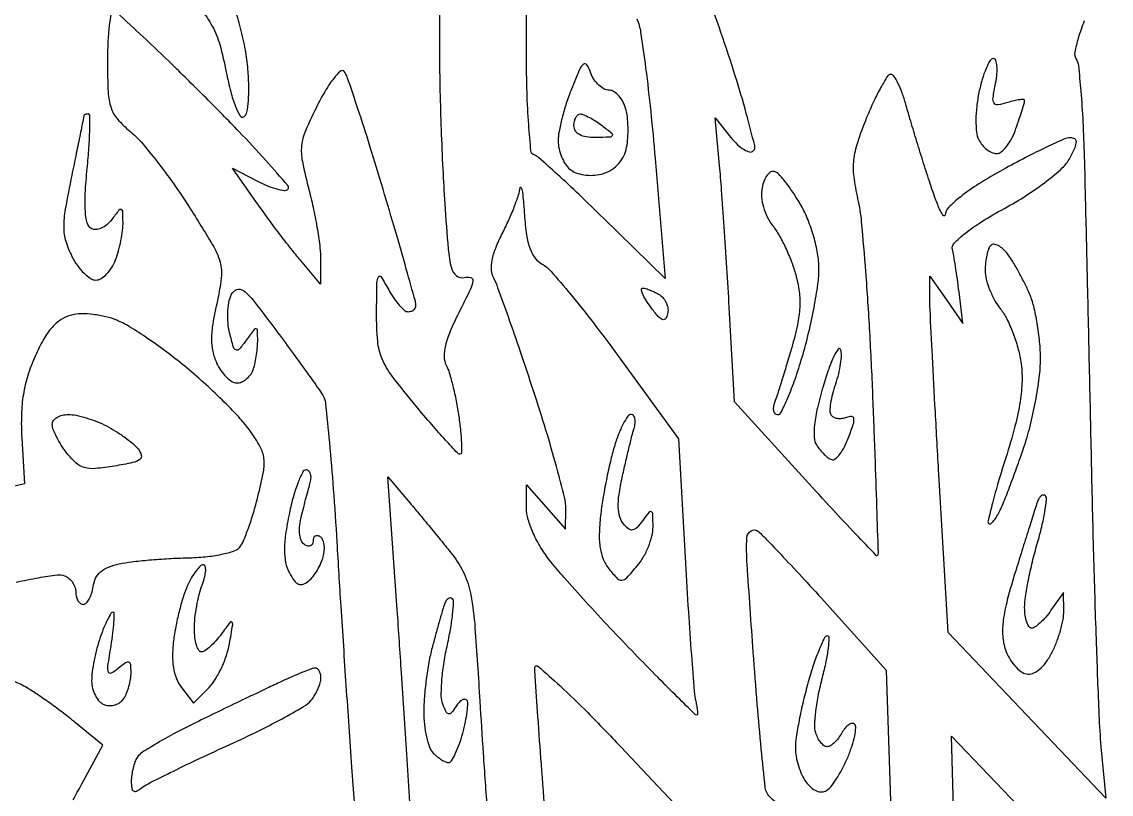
# Model space of a CAD drawing. Extents: x 3.4 to 43.8, y 4.7 to 62.8.
# Drawn here: x 18.12 to 29.77, y 34.18 to 42.44 of the extents above; entities that cross this region are included whole.
import ezdxf

# ---------------------------------------------------------------- set-up
doc = ezdxf.new("R2010")
doc.units = 0
doc.header["$MEASUREMENT"] = 0

msp = doc.modelspace()

# ---------------------------------------------------------------- linework, layer by layer
for points in [[(30.80401, 39.977087, 0.000018), (30.832429, 39.283819, 0.000011), (30.866352, 38.457467, 0.000011), (30.900219, 37.633302, 0.000018), (30.928448, 36.947348, -0.003392)], [(24.700348, 42.47293, -0.059764), (24.739839, 42.329189, -0.004943), (24.793602, 41.944476, -0.006554), (24.847343, 41.482695, -0.005006), (24.894451, 40.976174), (25.000709, 39.694647), (24.340514, 40.341674, 0.003667), (24.081682, 40.591647, 0.005409), (23.850528, 40.80692, 0.002641), (23.651705, 40.986192, 0.098443), (23.599559, 41.0169, -0.29201), (23.566572, 41.058827, -0.00588), (23.542148, 41.340001, -0.011765), (23.524507, 41.683205, -0.006957), (23.5188, 42.093324), (23.5188, 43.141547)], [(29.485748, 42.449859, 0.023545), (29.422758, 42.26635, 0.021404), (29.385467, 42.114475, 0.190128), (29.397423, 42.047942, -0.112585), (29.423447, 41.971805, -0.005235), (29.449388, 41.698554, -0.008445), (29.471465, 41.37098, -0.005944), (29.485686, 41.001955, -0.000745), (29.498646, 40.486582, -0.000176), (29.518674, 39.627097, -0.000182), (29.540983, 38.639314, -0.000179), (29.562679, 37.647, 0.001484), (29.58626, 36.683513, 0.001813), (29.614253, 35.782628, 0.001514), (29.642832, 35.025289, 0.012893), (29.665438, 34.686), (29.716346, 34.1361), (28.872682, 35.022682), (28.029017, 35.909265), (27.930759, 37.602982, -0.000725), (27.893191, 38.267212, -0.001012), (27.861661, 38.861299, -0.000606), (27.836713, 39.361953, -0.013335), (27.833508, 39.5082), (27.834515, 39.7197), (28.010759, 39.4659), (28.187003, 39.2121), (28.146154, 39.5505, 0.004225), (28.128299, 39.688599, 0.004478), (28.108432, 39.823714, 0.004277), (28.08929, 39.939748, 0.020412), (28.075102, 40.005389, -0.264234), (28.092915, 40.071557, -0.031054), (28.211156, 40.177176, -0.027902), (28.390014, 40.302502, -0.013472), (28.6316, 40.443554, 0.017771), (28.868388, 40.584547, 0.020822), (29.08199, 40.735188, 0.021316), (29.250834, 40.87697, 0.08698), (29.332252, 40.982715, 0.014087), (29.388021, 41.096865, 0.100553), (29.401717, 41.156473, 0.279123), (29.384098, 41.187319, 0.130164), (29.337752, 41.199082, 0.101628), (29.268804, 41.184179, 0.006555), (29.080986, 41.098372, 0.009353), (28.858794, 40.988187, 0.006822), (28.61595, 40.85781, 0.013445), (28.359011, 40.706144, 0.026425), (28.164951, 40.569652, 0.029534), (28.032786, 40.452593, 0.191169), (27.99805, 40.372479, -0.682339), (27.980734, 40.366316, -0.069743), (27.946489, 40.419054, -0.022243), (27.892579, 40.549399, -0.008535), (27.828912, 40.7349, -0.002277), (27.759454, 40.952483, -0.001843), (27.686844, 41.186585, -0.001862), (27.621467, 41.40302, -0.004817), (27.576401, 41.55975, 0.019624), (27.537519, 41.681298, 0.029221), (27.493298, 41.783808, 0.028755), (27.449758, 41.859295, 0.252712), (27.416965, 41.877, 0.256368), (27.380617, 41.857052, 0.014006), (27.311345, 41.741209, 0.01892), (27.23491, 41.591881, 0.012425), (27.157831, 41.414732, 0.015934), (27.058639, 41.146079, 0.052891), (27.018298, 40.962353, 0.059326), (27.019721, 40.785659, 0.023895), (27.061655, 40.547582, -0.032411), (27.101004, 40.299545, -0.004198), (27.146118, 39.764609, -0.004882), (27.188167, 39.128209, -0.004059), (27.220777, 38.4507, -0.000826), (27.245721, 37.800153, -0.001347), (27.264482, 37.24822, -0.000143), (27.279772, 36.75514, -0.133221), (27.274527, 36.73315, -0.507293), (27.261003, 36.731343, -0.000636), (27.042117, 36.960073, -0.003863), (26.794464, 37.223569, -0.002287), (26.5029, 37.541532), (25.7452, 38.375464), (25.688032, 39.385982, 0.001579), (25.662695, 39.810092, 0.001425), (25.633842, 40.248768, 0.001427), (25.605745, 40.641703, 0.004538), (25.583833, 40.9041), (25.536802, 41.4117), (25.706415, 41.201464, 0.033716), (25.776334, 41.125847, 0.054396), (25.846158, 41.072938, 0.074615), (25.905574, 41.048459, 0.26261), (25.943955, 41.059155, 0.264297), (25.960254, 41.118365, 0.004415), (25.870586, 41.459572, 0.010074), (25.75224, 41.862077, 0.006366), (25.598802, 42.326891, 0.002881), (25.435607, 42.792169, 0.004311)], [(22.5882, 42.723), (22.588638, 42.02505, 0.005901), (22.592699, 41.698304, 0.003008), (22.605116, 41.287937, 0.002988), (22.622994, 40.864949, 0.004476), (22.644119, 40.49583, 0.004299), (22.680672, 40.007523, 0.043487), (22.715166, 39.806856, 0.157952), (22.769114, 39.722777, 0.240162), (22.852198, 39.70458, -0.127215), (22.921118, 39.704766, -0.385764), (22.944826, 39.668901, -0.073916), (22.915521, 39.574108, -0.005409), (22.794537, 39.328811, 0.016904), (22.701942, 39.129661, 0.041589), (22.651499, 38.976565, 0.059219), (22.63753, 38.857563, 0.119756), (22.659807, 38.766461, -0.047611), (22.692885, 38.684372, -0.01195), (22.730583, 38.544909, -0.012094), (22.766172, 38.382646, -0.011916), (22.79407, 38.21805, -0.010162), (22.813237, 38.063954, -0.017214), (22.8222, 37.934243, -0.0115), (22.82339, 37.831447, -0.410871), (22.807968, 37.8162, -0.206916), (22.780022, 37.828282, -0.002868), (22.651449, 37.966598, -0.007486), (22.504008, 38.131948, -0.00479), (22.337484, 38.328192, -0.01082), (22.082295, 38.64869, -0.062264), (21.973528, 38.835854, -0.079103), (21.92661, 39.024163, -0.023338), (21.914787, 39.322242, -0.00228), (21.918582, 39.64978, -0.116292), (21.93415, 39.711341, -0.581962), (21.962741, 39.712413, -0.014272), (22.044389, 39.57165, 0.02529), (22.098715, 39.482572, 0.032905), (22.157586, 39.407341, 0.034656), (22.212914, 39.353506, 0.177438), (22.252502, 39.339, 0.07566), (22.28389, 39.343777, 0.087587), (22.310725, 39.357638, 0.09846), (22.328911, 39.378249, 0.127221), (22.335703, 39.40245, 0.073308), (22.32967, 39.450148, 0.000672), (22.232872, 39.795179, 0.002272), (22.11909, 40.191753, 0.001465), (21.983809, 40.6503, 0.003072), (21.843789, 41.10952, 0.004607), (21.715426, 41.508442, 0.001986), (21.601452, 41.847258, 0.09781), (21.566143, 41.908434, 0.420851), (21.527751, 41.910571, 0.039905), (21.4566, 41.834188, 0.032512), (21.371963, 41.711841, 0.017791), (21.283763, 41.552143, 0.014567), (21.15354, 41.275455, 0.078039), (21.111619, 41.114639, 0.075506), (21.120291, 40.946379, 0.013148), (21.192526, 40.635785, -0.01181), (21.240796, 40.430725, -0.010699), (21.281096, 40.216766, -0.010783), (21.308934, 40.023708, -0.03338), (21.316158, 39.892276), (21.313115, 39.6351), (21.099665, 39.8889, -0.008517), (20.999661, 40.012005, -0.003907), (20.873294, 40.175713, -0.003868), (20.742935, 40.350132, -0.005335), (20.628778, 40.508885), (20.371342, 40.87507), (20.641633, 40.735297, 0.02185), (20.749006, 40.68559, 0.031615), (20.847997, 40.652053, 0.032505), (20.928263, 40.635911, 0.233845), (20.96459, 40.64819, 0.394503), (20.965983, 40.689273, 0.00313), (20.729281, 40.95704, 0.008872), (20.441501, 41.267252, 0.00533), (20.089578, 41.625634, 0.003112), (19.729397, 41.980246, 0.004922), (19.415767, 42.279256, 0.001406), (19.140732, 42.534904, 0.181809)], [(20.03483, 42.567024, -0.057926), (20.155884, 42.395136, -0.056163), (20.236349, 42.196935, -0.020107), (20.306945, 41.899764, 0.014608), (20.353967, 41.691674, 0.03123), (20.404814, 41.535041, 0.040568), (20.454166, 41.434782, 0.418631), (20.494587, 41.424918, 0.212335), (20.526608, 41.471846, 0.025902), (20.542957, 41.598362, 0.025978), (20.547048, 41.763402, 0.015818), (20.535583, 41.958179, 0.025052), (20.505931, 42.167797, 0.01756), (20.452551, 42.400243, 0.017768), (20.385506, 42.619794, 0.034972)], [(19.073286, 42.531391, 0.012542), (19.053638, 42.39357, 0.018179), (19.039565, 42.218398, 0.010954), (19.035, 42.010032, 0.011729), (19.042541, 41.68862, 0.067145), (19.073177, 41.521212, 0.100459), (19.141857, 41.399953, 0.042978), (19.276285, 41.269782, -0.04429), (19.394606, 41.154605, -0.011771), (19.561745, 40.950772, -0.011843), (19.741579, 40.709023, -0.011944), (19.909238, 40.459703, -0.006894), (20.159339, 40.055713, -0.065946), (20.239732, 39.870157, -0.101002), (20.252654, 39.700047, -0.025343), (20.203643, 39.424737, 0.016762), (20.161697, 39.210488, 0.039869), (20.148716, 39.048806, 0.05166), (20.162504, 38.915161, 0.05543), (20.203376, 38.790484, 0.043144), (20.249338, 38.709036, 0.048585), (20.307031, 38.640135, 0.054763), (20.36722, 38.592724, 0.140356), (20.420035, 38.5776, 0.099574), (20.469618, 38.587573, 0.066848), (20.519631, 38.616909, 0.063723), (20.562477, 38.66026, 0.071587), (20.591049, 38.711419, 0.033838), (20.610761, 38.775426, 0.017031), (20.627316, 38.858349, 0.016831), (20.638661, 38.945587, 0.023922), (20.6424, 39.023689, 0.007178), (20.640714, 39.141108, 0.371618), (20.626478, 39.156689, 0.265745), (20.603759, 39.147067, 0.004832), (20.522394, 39.038022, -0.015323), (20.444923, 38.938615, -0.328026), (20.410818, 38.930116, -0.228915), (20.383446, 38.960641, -0.008754), (20.342671, 39.111841, -0.039971), (20.325335, 39.21531, -0.031084), (20.322601, 39.329424, -0.031924), (20.333589, 39.43676, -0.063549), (20.358207, 39.518427, -0.198382), (20.41845, 39.575619, -0.267542), (20.491164, 39.56425, -0.058586), (20.605792, 39.447404, -0.005208), (20.85518, 39.118236, -0.001503), (21.021273, 38.892786, -0.001975), (21.171436, 38.685961, -0.001436), (21.2961, 38.511769, -0.018881), (21.339592, 38.445463, -0.110038), (21.367145, 38.363305, -0.002395), (21.409369, 37.940774, -0.005359), (21.451287, 37.443482, -0.003579), (21.489097, 36.873317, 0.001294), (21.531291, 36.189752, 0.000678), (21.587149, 35.339364, 0.000674), (21.646768, 34.467769, 0.001035), (21.700982, 33.7131, 0.000289)], [(18.058355, 36.446184, -0.013926), (18.297334, 36.494175, -0.011121), (18.496503, 36.523888, -0.123689), (18.575656, 36.514321, -0.084701), (18.621891, 36.486894, -0.066154), (18.661073, 36.443487, -0.066152), (18.687559, 36.391351, -0.084686), (18.6966, 36.338355, 0.058848), (18.702452, 36.288807, 0.077871), (18.719723, 36.246857, 0.096422), (18.745291, 36.218755, 0.161461), (18.775316, 36.2088, 0.202507), (18.807444, 36.222369, 0.065911), (18.83885, 36.264555, 0.053289), (18.864938, 36.325944, 0.038489), (18.881066, 36.398606, -0.080471), (18.908768, 36.487507, -0.098624), (18.961964, 36.55615, -0.083626), (19.044964, 36.606815, -0.042926), (19.1619, 36.642397, -0.022735), (19.29159, 36.663874, -0.007802), (19.480998, 36.683463, -0.007735), (19.690905, 36.698599, -0.008873), (19.891791, 36.706391, 0.019482), (20.08313, 36.717881, 0.026219), (20.254676, 36.744047, 0.02661), (20.39062, 36.779774, 0.148318), (20.451941, 36.82215, 0.069973), (20.490956, 36.888449, 0.012196), (20.543263, 37.024201, 0.013035), (20.596971, 37.187731, 0.011359), (20.644785, 37.361483, 0.013524), (20.703788, 37.626859, 0.077308), (20.709171, 37.770645, 0.097716), (20.669544, 37.893632, 0.028072), (20.562336, 38.06363, 0.031815), (20.456437, 38.19395, 0.010544), (20.285383, 38.371388, 0.01045), (20.087019, 38.560579, 0.01169), (19.888061, 38.734185, 0.012119), (19.683466, 38.896221, 0.011583), (19.468198, 39.050695, 0.011599), (19.271937, 39.17818, 0.040066), (19.137052, 39.247171, 0.039664), (19.01838, 39.285632, 0.029956), (18.883382, 39.309394, 0.030641), (18.753051, 39.316318, 0.059499), (18.649789, 39.303127, 0.082789), (18.539591, 39.255087, 0.067522), (18.441974, 39.170988, 0.052314), (18.351012, 39.043648, 0.024824), (18.260296, 38.863329, 0.028994), (18.182759, 38.656393, 0.034986), (18.135333, 38.454376, 0.032981), (18.114791, 38.238117, 0.021591), (18.1184, 37.987645), (18.1467, 37.49672), (17.7237, 37.399399, 0.021022)], [(22.294254, 33.696619, 0.000625), (22.237649, 34.605722, 0.00063), (22.181305, 35.475418, 0.001324), (22.134881, 36.151062), (22.033335, 37.573824), (22.271579, 37.293162, -0.002436), (22.378509, 37.165943, -0.001491), (22.503448, 37.014905, -0.001494), (22.626275, 36.864603, -0.002659), (22.726364, 36.740026, -0.060701), (22.850216, 36.538137, -0.061081), (22.921641, 36.312836, -0.028084), (22.967611, 35.958007, -0.003425), (23.019239, 35.174926, 0.002121), (23.054657, 34.615495, 0.001615), (23.098035, 34.002967, 0.001632)], [(23.720688, 33.9246, -0.00059), (23.677708, 34.501103, -0.000869), (23.641441, 35.00748, -0.000394), (23.611593, 35.439552, -0.01669), (23.608374, 35.532, -0.643413), (23.641607, 35.547192, -0.007487), (23.87794, 35.335834, -0.011324), (24.17401, 35.050296, -0.006107), (24.5263, 34.686), (25.444409, 33.7131)], [(18.669021, 34.116412, -0.004087), (18.757002, 34.281257), (18.986604, 34.703111), (18.693552, 34.942465, 0.00876), (18.564877, 35.043857, 0.00665), (18.420431, 35.150629, 0.006729), (18.282198, 35.247198, 0.015574), (18.175297, 35.314993, 0.036195), (18.03021, 35.38718, 0.233225)]]:
    msp.add_lwpolyline(points, format="xyb")
for points in [[(24.207306, 41.890112, 0.047042), (24.164362, 41.979394, 0.456946), (24.127899, 41.985699, 0.120434), (24.085836, 41.9298, 0.006188), (23.998532, 41.7192, 0.017083), (23.94443, 41.569335, 0.015481), (23.898716, 41.411153, 0.015715), (23.866649, 41.267038, 0.046913), (23.8572, 41.166547, 0.055071), (23.866482, 41.082527, 0.04315), (23.894154, 40.995031, 0.044436), (23.934805, 40.917208, 0.077125), (23.983001, 40.862712, 0.084755), (24.047461, 40.825494, 0.050867), (24.133254, 40.803326, 0.048006), (24.228152, 40.798074, 0.051357), (24.320113, 40.811341, 0.066729), (24.411228, 40.847646, 0.067957), (24.488939, 40.906493, 0.068082), (24.547915, 40.983911, 0.067388), (24.584183, 41.074588, 0.038307), (24.60057, 41.170441, 0.023384), (24.605851, 41.285178, 0.023374), (24.600391, 41.40004, 0.037933), (24.58386, 41.4963, 0.053657), (24.554046, 41.577191, 0.062026), (24.508765, 41.645672, 0.071972), (24.455667, 41.692148, 0.144823), (24.402762, 41.7078, -0.122662), (24.348799, 41.721241, -0.065697), (24.292541, 41.761354, -0.059234), (24.242625, 41.820394, -0.057364)], [(28.513064, 42.0462, 0.269148), (28.47863, 42.026217, 0.029128), (28.436108, 41.940582, 0.029465), (28.394529, 41.82442, 0.019375), (28.359926, 41.68665, 0.023919), (28.335529, 41.534991, 0.026938), (28.327, 41.387613, 0.028714), (28.333769, 41.261132, 0.087882), (28.357924, 41.17905, 0.057202), (28.39468, 41.122429, 0.05429), (28.443896, 41.07449, 0.058555), (28.497527, 41.041843, 0.107873), (28.547201, 41.031, 0.175345), (28.598093, 41.049414, 0.053147), (28.656159, 41.109262, 0.045996), (28.711665, 41.19545, 0.036217), (28.755724, 41.297424, 0.003832), (28.791304, 41.402064, 0.00539), (28.821318, 41.495978, 0.003266), (28.845161, 41.575297, 0.071491), (28.8486, 41.599225, 0.411607), (28.838214, 41.609704, 0.032761), (28.795223, 41.607269, 0.02964), (28.736586, 41.596517, 0.016681), (28.666891, 41.57693, -0.034384), (28.563107, 41.551687, -0.304053), (28.522203, 41.569978, -0.178403), (28.510574, 41.625386, -0.012795), (28.537876, 41.782729, 0.026859), (28.55249, 41.883733, 0.046003), (28.552324, 41.968805, 0.062728), (28.539175, 42.027827, 0.31656)], [(18.828623, 41.454, 0.042654), (18.810463, 41.452448, 0.062194), (18.79511, 41.447787, 0.081528), (18.784692, 41.440937, 0.208745), (18.781131, 41.43285, -0.048798), (18.779466, 41.416391, -0.000202), (18.743406, 41.237319, -0.001005), (18.701973, 41.034107, -0.000633), (18.652802, 40.796911, 0.007905), (18.583604, 40.436842, 0.044189), (18.566799, 40.241308, 0.072857), (18.58897, 40.092641, 0.04597), (18.655044, 39.929761, 0.036709), (18.714339, 39.833187, 0.042804), (18.784464, 39.751531, 0.047745), (18.854592, 39.694793, 0.147259), (18.912366, 39.6774, 0.140882), (18.966939, 39.693088, 0.060967), (19.02617, 39.741146, 0.053547), (19.080734, 39.811393, 0.047556), (19.121694, 39.894407, 0.024473), (19.153102, 39.990997, 0.017347), (19.179173, 40.101966, 0.017565), (19.196702, 40.209939, 0.035107), (19.201509, 40.296257, 0.008209), (19.197855, 40.414202, 0.335274), (19.182406, 40.432754, 0.288782), (19.157957, 40.424302, 0.006835), (19.080238, 40.324578, -0.054929), (19.026777, 40.268115, -0.073714), (18.966992, 40.230983, -0.090337), (18.909332, 40.217576, -0.151604), (18.861589, 40.229903, -0.195043), (18.81819, 40.289179, -0.045092), (18.798509, 40.413831, -0.030861), (18.797617, 40.600571, -0.010324), (18.818783, 40.872874, 0.007582), (18.837333, 41.095711, 0.012741), (18.845294, 41.283294, 0.006401), (18.845928, 41.436844, 0.411676)], [(24.09483, 41.454, -0.102298), (24.131362, 41.446447, -0.020657), (24.191399, 41.417513, -0.021005), (24.25959, 41.37734, -0.018293), (24.32748, 41.329791, -0.008904), (24.430606, 41.248863, -0.359985), (24.435817, 41.222692, -0.266048), (24.409748, 41.206486, -0.006145), (24.25905, 41.202891, -0.038784), (24.15841, 41.209539, -0.086943), (24.085877, 41.23333, -0.126574), (24.042385, 41.273217, -0.145204), (24.0264, 41.3271, -0.051956), (24.031459, 41.375654, -0.071851), (24.046501, 41.416723, -0.091838), (24.068713, 41.444319, -0.179368)], [(26.173089, 40.83761, 0.211993), (26.133753, 40.833642, 0.099074), (26.094308, 40.799336, 0.071394), (26.060615, 40.73979, 0.045904), (26.038601, 40.663414, 0.068592), (26.033576, 40.566703, 0.04836), (26.053274, 40.459489, 0.046337), (26.094723, 40.352925, 0.049116), (26.154446, 40.258027, -0.03743), (26.220335, 40.158557, -0.017935), (26.290349, 40.022198, -0.017669), (26.353589, 39.873925, -0.024071), (26.399263, 39.735953, -0.035099), (26.436371, 39.554187, -0.046691), (26.442757, 39.385765, -0.039569), (26.417475, 39.198945, -0.017327), (26.356028, 38.95654, -0.002213), (26.301476, 38.771939, -0.002509), (26.247488, 38.595398, -0.002283), (26.200176, 38.445829, -0.013871), (26.173198, 38.369237, 0.053985), (26.160027, 38.319436, 0.097257), (26.161846, 38.277398, 0.145422), (26.177846, 38.249834, 0.19129), (26.204625, 38.2392, 0.286516), (26.244165, 38.263884, 0.012349), (26.315464, 38.419372, 0.017863), (26.392188, 38.617467, 0.011415), (26.467744, 38.85255, 0.013351), (26.537217, 39.112196, 0.011923), (26.595647, 39.385133, 0.012053), (26.63638, 39.632898, 0.035952), (26.647876, 39.8043, 0.04235), (26.633873, 39.960246, 0.025728), (26.592423, 40.140811, 0.025393), (26.531288, 40.320544, 0.034767), (26.457258, 40.474523, 0.016235), (26.377935, 40.603867, 0.020373), (26.295838, 40.718057, 0.018984), (26.220841, 40.80673, 0.129092)], [(23.496549, 40.375972, 0.018144), (23.519569, 40.159975, 0.050859), (23.556296, 40.01251, 0.075726), (23.61054, 39.912477, 0.108258), (23.687035, 39.847117, -0.090696), (23.778461, 39.774341, -0.006443), (23.990272, 39.525266, -0.008914), (24.235244, 39.218589, -0.006602), (24.495442, 38.871278), (25.144413, 37.980766), (25.219257, 36.650633, 0.001859), (25.250478, 36.13028, 0.002637), (25.282406, 35.667737, 0.001489), (25.312579, 35.277524, 0.038063), (25.329131, 35.17245, -0.015014), (25.340776, 35.115673, -0.026041), (25.346548, 35.06789, -0.025316), (25.347175, 35.032083, -0.40455), (25.339234, 35.0244, -0.197134), (25.322314, 35.031341, -0.000494), (25.134469, 35.216997, -0.002966), (24.923229, 35.428686, -0.00183), (24.677164, 35.68005, -0.00408), (24.414119, 35.955192, -0.003859), (24.150627, 36.239712, -0.003835), (23.921262, 36.495156, -0.013474), (23.77941, 36.664583, -0.028717), (23.673543, 36.815194, -0.032567), (23.59045, 36.970922, -0.035661), (23.536231, 37.117745, -0.070732), (23.5188, 37.24035), (23.5188, 37.487235), (23.727627, 37.249868), (23.936453, 37.0125), (23.939127, 37.223318, 0.063973), (23.923767, 37.356183, 0.005681), (23.838833, 37.683049, 0.007344), (23.726971, 38.071663, 0.00566), (23.593947, 38.492318, 0.002305), (23.455059, 38.908344, 0.003123), (23.325516, 39.282795, 0.0021), (23.213583, 39.595725, 0.03446), (23.168614, 39.697347, -0.104401), (23.143968, 39.783887, -0.065517), (23.150453, 39.88931, -0.048179), (23.18893, 40.018923, -0.021726), (23.262667, 40.180427, 0.013011), (23.329479, 40.320262, 0.013301), (23.388409, 40.462371, 0.013158), (23.432968, 40.588263, 0.05277), (23.44985, 40.66808, -0.686964), (23.45924, 40.670618, -0.118648), (23.470023, 40.644734, -0.016816), (23.483537, 40.537103, -0.005345)], [(28.664958, 39.957078, 0.04288), (28.615646, 40.011119, 0.067716), (28.564298, 40.047021, 0.094895), (28.519036, 40.060318, 0.224121), (28.486728, 40.048728, 0.109771), (28.463136, 40.011655, 0.030624), (28.443556, 39.945277, 0.029336), (28.430101, 39.865434, 0.027081), (28.4256, 39.782394, 0.062605), (28.437378, 39.688698, 0.032077), (28.474042, 39.575883, 0.031285), (28.527377, 39.46286, 0.040787), (28.590509, 39.36754, -0.050245), (28.657545, 39.262054, -0.024272), (28.722448, 39.115607, -0.023787), (28.77585, 38.955036, -0.031421), (28.808086, 38.804296, -0.043196), (28.820612, 38.600973, -0.032808), (28.80044, 38.378461, -0.025878), (28.744636, 38.113716, -0.01213), (28.646598, 37.777529, 0.005329), (28.566815, 37.517168, 0.008486), (28.504758, 37.292694, 0.003199), (28.456505, 37.1008, 0.262103), (28.464467, 37.072333, 0.360836), (28.48229, 37.070674, 0.058255), (28.510625, 37.095334, 0.042088), (28.5436, 37.138341, 0.023404), (28.576631, 37.195604, 0.023845), (28.618294, 37.286756, 0.004286), (28.686256, 37.460701, 0.004616), (28.762297, 37.666038, 0.004159), (28.837285, 37.879987, 0.020556), (28.906428, 38.113654, 0.014918), (28.964774, 38.37861, 0.015115), (29.005099, 38.633858, 0.031626), (29.0178, 38.834454, 0.023576), (29.009175, 39.01726, 0.018275), (28.983176, 39.214847, 0.018615), (28.945223, 39.397744, 0.041718), (28.89993, 39.532067, 0.013438), (28.846228, 39.647489, 0.010672), (28.782286, 39.76921, 0.010821), (28.71812, 39.879562, 0.026418)], [(24.7627, 39.591505, -0.069148), (24.796304, 39.586175, -0.022471), (24.843811, 39.569354, -0.021914), (24.895553, 39.545683, -0.022997), (24.944174, 39.517917, -0.084991), (24.985571, 39.480539, -0.067856), (25.016081, 39.428621, -0.068081), (25.031501, 39.370618, -0.086854), (25.028774, 39.315447, -0.099478), (25.005968, 39.264509, -0.347216), (24.973674, 39.255113, -0.121586), (24.926529, 39.289287, -0.015172), (24.8473, 39.389034, -0.019799), (24.793679, 39.467193, -0.041506), (24.759749, 39.532563, -0.074239), (24.748689, 39.576322, -0.449392)], [(26.879421, 38.935352, 0.599516), (26.853568, 38.939139, 0.048239), (26.80839, 38.863723, 0.026726), (26.751814, 38.726032, 0.012115), (26.691927, 38.540482, 0.014179), (26.631075, 38.311377, 0.030655), (26.600245, 38.131737, 0.03979), (26.596294, 37.996169, 0.128792), (26.623249, 37.911018, 0.031882), (26.659877, 37.860409, 0.029358), (26.703602, 37.813372, 0.03061), (26.747626, 37.776143, 0.079924), (26.784256, 37.757015, 0.261079), (26.822064, 37.764247, 0.054549), (26.870403, 37.814898, 0.044282), (26.920217, 37.893556, 0.028788), (26.963963, 37.991916, 0.009615), (27.015066, 38.135606, 0.104948), (27.021967, 38.196239, 0.382057), (26.998679, 38.217723, 0.095699), (26.943211, 38.207882, -0.060937), (26.894204, 38.195645, -0.069204), (26.845825, 38.196382, -0.079577), (26.805422, 38.209424, -0.137397), (26.779622, 38.233177, -0.147673), (26.768054, 38.276602, -0.027026), (26.775351, 38.360333, -0.02698), (26.795157, 38.460662, -0.021647), (26.826862, 38.566084, 0.023484), (26.858937, 38.674172, 0.025037), (26.879937, 38.782516, 0.025667), (26.888456, 38.876858, 0.096287)], [(18.616201, 38.2392, -0.050707), (18.699168, 38.230764, -0.021596), (18.807583, 38.203562, -0.021102), (18.921675, 38.164327, -0.025963), (19.024213, 38.117878, -0.020642), (19.121607, 38.062304, -0.017259), (19.220239, 37.995646, -0.017605), (19.30625, 37.928334, -0.044736), (19.362084, 37.872135, -0.104356), (19.397157, 37.805543, -0.313772), (19.38132, 37.759499, -0.105292), (19.304349, 37.724977, -0.011111), (19.109811, 37.687646, -0.019551), (18.906681, 37.661447, -0.089582), (18.788742, 37.672032, -0.117278), (18.698302, 37.721639, -0.045038), (18.60042, 37.82764, -0.022515), (18.541392, 37.911995, -0.023631), (18.491205, 37.999996, -0.024133), (18.455374, 38.079638, -0.08942), (18.444681, 38.13345, -0.162221), (18.457326, 38.173777, -0.098518), (18.494289, 38.208136, -0.079171), (18.550024, 38.231339, -0.059187)], [(24.637692, 38.2392, 0.24891), (24.602017, 38.220267, 0.027947), (24.553305, 38.138838, 0.028687), (24.503226, 38.02844, 0.019355), (24.45842, 37.897544, 0.015384), (24.41594, 37.738071, 0.008277), (24.372918, 37.539162, 0.008235), (24.335726, 37.334764, 0.012796), (24.311092, 37.157294, 0.021043), (24.297291, 36.961171, 0.045959), (24.306871, 36.810927, 0.059107), (24.340509, 36.691069, 0.06964), (24.40012, 36.5895, 0.020545), (24.489438, 36.485769, 0.233928), (24.538592, 36.46731, 0.181987), (24.590356, 36.492981, 0.011923), (24.703256, 36.620022, 0.04591), (24.768015, 36.712493, 0.033684), (24.822714, 36.825201, 0.03434), (24.860216, 36.939965, 0.061875), (24.8724, 37.038042, 0.007272), (24.870447, 37.172284, 0.253094), (24.855175, 37.19866, 0.377176), (24.830331, 37.194365, 0.011718), (24.762199, 37.10563, -0.027877), (24.699293, 37.028962, -0.167135), (24.654567, 37.004717, -0.215113), (24.611063, 37.016208, -0.049055), (24.555569, 37.071111, -0.106005), (24.516199, 37.146458, -0.060788), (24.500927, 37.248293, -0.043164), (24.50891, 37.3838, -0.017693), (24.542014, 37.565201, -0.002787), (24.577033, 37.720738, -0.002803), (24.61372, 37.875582, -0.002735), (24.647197, 38.010211, -0.011253), (24.669745, 38.09115, 0.046368), (24.681332, 38.147865, 0.08069), (24.678833, 38.19571, 0.122436), (24.663309, 38.227292, 0.221067)], [(21.161699, 37.647, 0.284093), (21.123791, 37.62357, 0.022857), (21.074033, 37.511513, 0.025443), (21.024443, 37.362525, 0.016437), (20.981644, 37.185768, 0.014307), (20.940665, 36.955446, 0.036845), (20.928209, 36.786991, 0.051083), (20.941606, 36.65601, 0.071973), (20.981546, 36.545805, 0.034307), (21.03389, 36.462313, 0.138313), (21.080683, 36.425443, 0.194521), (21.130133, 36.425037, 0.07934), (21.189058, 36.459909, 0.054554), (21.235076, 36.507455, 0.030028), (21.280835, 36.574337, 0.029572), (21.31958, 36.648599, 0.041515), (21.344415, 36.719087, 0.046981), (21.355381, 36.786233, 0.055534), (21.352619, 36.850485, 0.064573), (21.337474, 36.902586, 0.152509), (21.311258, 36.932809, 0.101019), (21.282035, 36.943549, 0.177543), (21.257118, 36.938484, 0.167653), (21.240422, 36.918114, 0.088828), (21.2346, 36.8856, -0.112548), (21.227405, 36.854039, -0.184062), (21.207735, 36.835402, -0.158347), (21.178101, 36.833017, -0.08012), (21.143145, 36.847537, -0.158614), (21.111069, 36.885418, -0.063108), (21.093221, 36.951985, -0.052724), (21.090651, 37.036059, -0.039734), (21.104863, 37.127479, -0.003132), (21.128438, 37.223856, -0.00241), (21.155336, 37.32876, -0.002436), (21.181433, 37.42659, -0.005805), (21.202018, 37.49895, 0.051364), (21.212695, 37.555643, 0.087571), (21.208318, 37.60351, 0.128562), (21.190182, 37.635067, 0.201009)], [(29.069918, 37.369282, 0.210065), (29.048444, 37.377643, 0.159634), (29.024527, 37.368657, 0.09634), (29.001333, 37.341269, 0.048197), (28.982991, 37.299559, 0.002988), (28.958675, 37.224166, 0.000273), (28.89943, 37.036289, 0.000353), (28.829057, 36.812144, 0.000277), (28.753001, 36.568826, 0.011029), (28.663128, 36.256689, 0.032372), (28.62012, 36.037279, 0.047165), (28.614283, 35.868578, 0.069736), (28.643499, 35.723648, 0.046156), (28.685228, 35.632762, 0.046883), (28.742737, 35.551584, 0.051257), (28.80652, 35.491165, 0.116937), (28.866605, 35.464111, 0.141437), (28.934266, 35.470269, 0.080896), (29.005444, 35.51228, 0.062565), (29.075583, 35.587391, 0.037258), (29.139807, 35.691738, 0.027931), (29.18994, 35.803578, 0.022356), (29.231582, 35.928882, 0.022886), (29.259657, 36.048582, 0.051901), (29.267163, 36.141149), (29.262725, 36.3357), (29.129944, 36.14535, -0.024282), (29.07366, 36.072475, -0.030317), (29.014347, 36.010915, -0.031319), (28.959903, 35.966821, -0.155776), (28.922881, 35.955, -0.252732), (28.894347, 35.970407, -0.063703), (28.87042, 36.019516, -0.049485), (28.854007, 36.090495, -0.0321), (28.8486, 36.174629, -0.037914), (28.857322, 36.28948, -0.010788), (28.888176, 36.465879, -0.010799), (28.931753, 36.664161, -0.011245), (28.983327, 36.857703, 0.011547), (29.031461, 37.038778, 0.017265), (29.064338, 37.19915, 0.012349), (29.083279, 37.330723, 0.229843)], [(26.000859, 36.987172, -0.018506), (26.09493, 36.895869, -0.002303), (26.290977, 36.689067, -0.002713), (26.521421, 36.441044, -0.002244), (26.764304, 36.17438), (27.3681, 35.505459), (27.4104, 34.217226), (27.4527, 32.928992), (26.795816, 33.521472, -0.002544), (26.540825, 33.753826, -0.003703), (26.318531, 33.961528, -0.001872), (26.132077, 34.139677, -0.062795), (26.093449, 34.187543, -0.112909), (26.072876, 34.247861, -0.001371), (26.03096, 34.661035, -0.004009), (25.987499, 35.140795, -0.002602), (25.944588, 35.69609, -0.001357), (25.879473, 36.635502, -0.027518), (25.876199, 36.921019, -0.258612), (25.922028, 36.995819, -0.322654)], [(20.061686, 36.6318, 0.197832), (20.028778, 36.618249, 0.03403), (19.983257, 36.566507, 0.032548), (19.935306, 36.494646, 0.02396), (19.891484, 36.409526, 0.030492), (19.849369, 36.299825, 0.013371), (19.806498, 36.150092, 0.013175), (19.769333, 35.988286, 0.017195), (19.744383, 35.838476, 0.026482), (19.731398, 35.671686, 0.045853), (19.740686, 35.533063, 0.054871), (19.772445, 35.41749, 0.068169), (19.827199, 35.3205), (19.955842, 35.1513), (20.121655, 35.3205, 0.055552), (20.189022, 35.406536, 0.028623), (20.254207, 35.526977, 0.028053), (20.307777, 35.660034, 0.037744), (20.340052, 35.7858, 0.002379), (20.375276, 35.989775, 0.216466), (20.367634, 36.018492, 0.48417), (20.347959, 36.018148, 0.004993), (20.2534, 35.89155, -0.0235), (20.194645, 35.818675, -0.029302), (20.133243, 35.757115, -0.03), (20.07725, 35.712926, -0.153214), (20.039881, 35.7012, -0.271072), (20.011265, 35.717944, -0.055372), (19.98742, 35.774136, -0.044388), (19.970993, 35.854359, -0.028322), (19.9656, 35.949493, -0.026888), (19.971566, 36.060346, -0.016994), (19.989836, 36.188595, -0.017059), (20.016464, 36.313764, -0.029908), (20.048106, 36.414793, 0.026395), (20.074819, 36.498029, 0.048856), (20.086129, 36.568054, 0.074706), (20.081982, 36.615803, 0.346726)], [(22.724627, 36.269773, 0.211805), (22.703191, 36.278037, 0.157591), (22.679181, 36.268942, 0.095234), (22.655765, 36.241488, 0.047925), (22.637104, 36.199759, 0.010402), (22.616341, 36.133566, 0.002195), (22.583013, 36.017116, 0.002298), (22.545569, 35.881699, 0.002178), (22.508684, 35.7435, 0.019683), (22.474626, 35.589097, 0.011872), (22.445873, 35.403857, 0.011884), (22.426022, 35.218152, 0.020339), (22.419472, 35.06247, 0.026983), (22.426766, 34.923859, 0.029302), (22.44896, 34.790666, 0.030579), (22.481367, 34.679988, 0.110299), (22.52052, 34.61832, 0.028454), (22.564067, 34.579466, 0.03017), (22.610931, 34.546622, 0.031638), (22.65443, 34.523547, 0.106516), (22.685743, 34.5168, 0.261589), (22.715229, 34.533359, 0.024975), (22.75608, 34.608595, 0.026779), (22.798047, 34.709556, 0.017753), (22.83573, 34.829293, 0.015786), (22.865538, 34.952249, 0.022524), (22.883565, 35.063095, 0.019604), (22.890501, 35.153013, 0.208749), (22.877407, 35.186393, 0.240404), (22.854509, 35.193818, 0.104062), (22.82374, 35.182036, 0.069877), (22.789499, 35.15245, 0.041299), (22.757351, 35.108921, -0.031596), (22.714354, 35.048277, -0.286746), (22.685029, 35.038154, -0.226919), (22.657938, 35.059724, -0.021427), (22.623214, 35.139782, -0.091059), (22.606816, 35.227507, -0.019095), (22.612307, 35.384273, -0.01943), (22.633008, 35.568238, -0.017315), (22.668499, 35.757325, 0.011201), (22.704866, 35.938816, 0.016567), (22.727876, 36.099505, 0.011778), (22.739178, 36.231314, 0.215073)], [(19.093012, 36.1242, 0.26686), (19.072551, 36.112442, 0.015163), (19.036449, 36.045938, 0.019913), (18.997271, 35.959877, 0.012988), (18.958676, 35.857776, 0.01986), (18.923107, 35.741022, 0.015019), (18.893082, 35.610414, 0.01525), (18.87229, 35.485877, 0.033746), (18.8658, 35.389821, 0.062138), (18.875897, 35.308888, 0.060687), (18.905585, 35.232222, 0.065954), (18.949425, 35.171125, 0.113045), (19.001238, 35.136317, 0.089203), (19.058617, 35.125373, 0.07897), (19.118854, 35.134297, 0.080028), (19.172653, 35.161247, 0.095843), (19.211443, 35.202422, 0.047397), (19.240205, 35.259081, 0.026648), (19.264627, 35.332347, 0.026378), (19.281561, 35.409628, 0.038718), (19.287505, 35.478909, 0.02487), (19.283939, 35.564669, 0.299978), (19.264306, 35.58924, 0.238647), (19.229775, 35.583853, 0.01736), (19.151216, 35.523133, -0.047903), (19.076264, 35.472186, -0.47234), (19.045368, 35.484572, -0.113448), (19.040023, 35.550405, -0.005616), (19.074052, 35.766574, 0.010588), (19.094245, 35.903715, 0.018015), (19.104545, 36.019147, 0.012595), (19.107072, 36.110103, 0.414973)], [(26.737091, 35.8704, 0.289461), (26.705417, 35.850386, 0.012743), (26.650072, 35.725875, 0.018199), (26.590915, 35.566974, 0.011611), (26.533248, 35.3784, 0.009941), (26.480403, 35.174566, 0.009967), (26.435752, 34.968964, 0.009835), (26.403931, 34.788201, 0.038665), (26.3952, 34.675469, 0.045027), (26.403517, 34.583304, 0.030362), (26.428707, 34.480677, 0.030616), (26.465545, 34.383576, 0.051934), (26.509266, 34.308545, 0.053365), (26.563083, 34.249368, 0.084284), (26.621144, 34.213128, 0.105106), (26.678141, 34.202734, 0.131886), (26.729398, 34.218103, 0.090571), (26.778256, 34.2622, 0.022351), (26.840504, 34.351031, 0.022139), (26.903721, 34.460866, 0.020556), (26.958688, 34.578572, 0.020507), (27.001982, 34.695443, 0.029156), (27.02997, 34.802602, 0.028861), (27.042152, 34.889384, 0.220251), (27.028311, 34.927089, 0.241089), (27.001375, 34.935784, 0.111053), (26.966233, 34.921662, 0.072674), (26.927736, 34.885914, 0.041801), (26.892251, 34.833345, -0.035663), (26.855187, 34.776958, -0.041224), (26.812073, 34.729283, -0.045605), (26.769489, 34.696093, -0.143703), (26.735097, 34.686, -0.16144), (26.703122, 34.6966, -0.061273), (26.668699, 34.72949, -0.052459), (26.637244, 34.777401, -0.043058), (26.613954, 34.83405, -0.088165), (26.603079, 34.918453, -0.017998), (26.615721, 35.069079, -0.018441), (26.643553, 35.245352, -0.016388), (26.685195, 35.42625, 0.013023), (26.725615, 35.596591, 0.022659), (26.748987, 35.739931, 0.019838), (26.757389, 35.849337, 0.425085)], [(21.25575, 35.526589, 0.067371), (21.216612, 35.517854, 0.006261), (21.123959, 35.482272, 0.007966), (21.014232, 35.43651, 0.006173), (20.8962, 35.383318, 0.00215), (20.743052, 35.311211, 0.000665), (20.513121, 35.201367, 0.000665), (20.256343, 35.077858, 0.000731), (20.0079, 34.957501, 0.008508), (19.776545, 34.840097, 0.011438), (19.571401, 34.725485, 0.00867), (19.405191, 34.623649, 0.109518), (19.353545, 34.572022, 0.05494), (19.329591, 34.523386, 0.026222), (19.309268, 34.456615, 0.025621), (19.295147, 34.383889, 0.033107), (19.290095, 34.316091, 0.033824), (19.294395, 34.24385, 0.209887), (19.313073, 34.212749, 0.275614), (19.344514, 34.210281, 0.053612), (19.39455, 34.242119, -0.050736), (19.470039, 34.290762, -0.003236), (19.705323, 34.408672, -0.004718), (19.988448, 34.544966, -0.003491), (20.304, 34.690538, 0.007638), (20.619526, 34.839283, 0.010023), (20.902677, 34.985203, 0.007805), (21.133822, 35.114951, 0.088537), (21.21345, 35.182529, 0.037113), (21.253925, 35.239675, 0.031285), (21.288136, 35.305463, 0.03245), (21.311746, 35.369726, 0.071929), (21.3192, 35.42127, 0.055778), (21.314504, 35.463233, 0.080005), (21.300562, 35.497884, 0.104096), (21.27993, 35.520045, 0.176488)], [(28.858866, 33.970509), (29.6523, 33.141246), (29.704987, 32.242773, -0.004848), (29.725659, 31.82017, -0.002423), (29.744036, 31.28516, -0.002405), (29.757714, 30.731085, -0.003545), (29.763934, 30.2445), (29.770194, 29.1447), (29.558216, 29.8638, 0.011017), (29.46245, 30.164109, 0.009816), (29.350012, 30.47179, 0.0099), (29.238006, 30.744437, 0.029792), (29.147109, 30.923754, 0.017788), (29.042802, 31.088549, 0.006929), (28.887495, 31.309006, 0.006849), (28.712611, 31.543265, 0.008446), (28.542944, 31.756603), (28.137907, 32.248597), (28.10167, 33.524185), (28.065433, 34.799773)]]:
    msp.add_lwpolyline(points, format="xyb", close=True)

doc.saveas('drawing.dxf')
